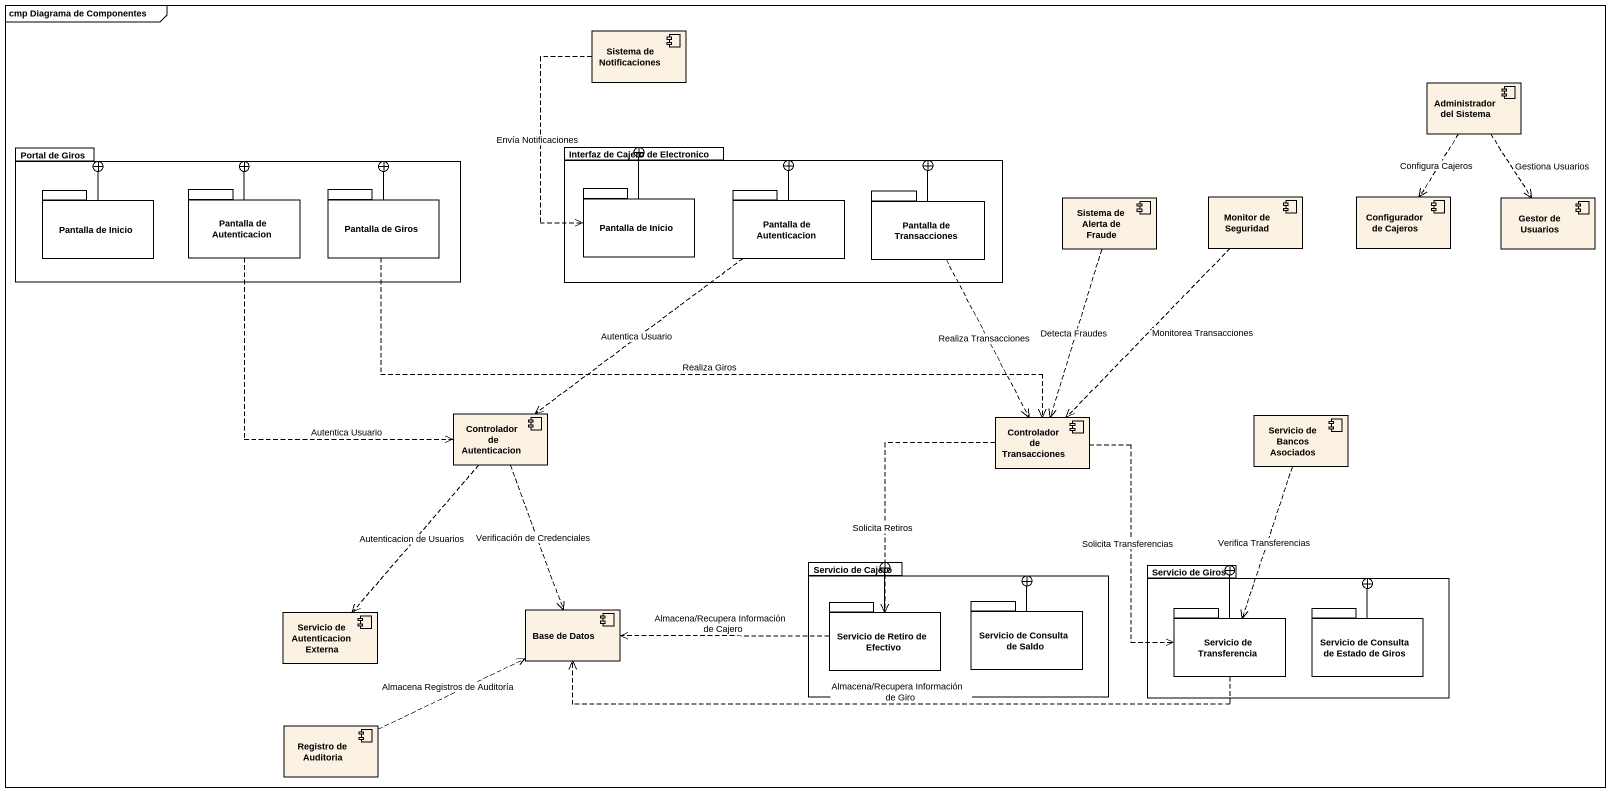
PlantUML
@startuml
mainframe cmp Diagrama de Componentes
component "Sistema de Notificaciones" as Sistema_de_Notificaciones
component "Administrador del Sistema" as Administrador_del_Sistema
package "Portal de Giros" as Portal_de_Giros {
  package "Pantalla de Inicio" as Pantalla_de_Inicio {
  }
  package "Pantalla de Autenticacion" as Pantalla_de_Autenticacion {
  }
  package "Pantalla de Giros" as Pantalla_de_Giros {
  }
}
package "Interfaz de Cajero de Electronico" as Interfaz_de_Cajero_de {
  package "Pantalla de Inicio" as Pantalla_de_Inicio_2 {
  }
  package "Pantalla de Autenticacion" as Pantalla_de_Autenticacion_2 {
  }
  package "Pantalla de Transacciones" as Pantalla_de_Transacciones {
  }
}
component "Sistema de Alerta de Fraude" as Sistema_de_Alerta_de_Fraude
component "Monitor de Seguridad" as Monitor_de_Seguridad
component "Configurador de Cajeros" as Configurador_de_Cajeros
component "Gestor de Usuarios" as Gestor_de_Usuarios
component "Controlador de Autenticacion" as Controlador_de_Autenticacion
component "Controlador de Transacciones" as Controlador_de_Transacciones
component "Servicio de Bancos Asociados" as Servicio_de_Bancos_Asociados
package "Servicio de Cajero" as Servicio_de_Cajero {
  package "Servicio de Retiro de Efectivo" as Servicio_de_Retiro_de {
  }
  package "Servicio de Consulta de Saldo" as Servicio_de_Consulta_de {
  }
}
package "Servicio de Giros" as Servicio_de_Giros {
  package "Servicio de Transferencia" as Servicio_de_Transferencia {
  }
  package "Servicio de Consulta de Estado de Giros" as Servicio_de_Consulta_de_2 {
  }
}
component "Servicio de Autenticacion Externa" as Servicio_de_Autenticacion
component "Base de Datos" as Base_de_Datos
component "Registro de Auditoria" as Registro_de_Auditoria
Sistema_de_Notificaciones ..> Pantalla_de_Inicio_2 : Envía Notificaciones
Administrador_del_Sistema ..> Configurador_de_Cajeros : Configura Cajeros
Administrador_del_Sistema ..> Gestor_de_Usuarios : Gestiona Usuarios
Pantalla_de_Inicio -right-+ Portal_de_Giros
Pantalla_de_Autenticacion -up-+ Portal_de_Giros
Pantalla_de_Autenticacion ..> Controlador_de_Autenticacion : Autentica Usuario
Pantalla_de_Giros -left-+ Portal_de_Giros
Pantalla_de_Giros .right.> Controlador_de_Transacciones : Realiza Giros
Pantalla_de_Inicio_2 -right-+ Interfaz_de_Cajero_de
Pantalla_de_Autenticacion_2 -up-+ Interfaz_de_Cajero_de
Pantalla_de_Autenticacion_2 ..> Controlador_de_Autenticacion : Autentica Usuario
Pantalla_de_Transacciones -left-+ Interfaz_de_Cajero_de
Pantalla_de_Transacciones ..> Controlador_de_Transacciones : Realiza Transacciones
Sistema_de_Alerta_de_Fraude ..> Controlador_de_Transacciones : Detecta Fraudes
Monitor_de_Seguridad ..> Controlador_de_Transacciones : Monitorea Transacciones
Controlador_de_Autenticacion ..> Servicio_de_Autenticacion : Autenticacion de Usuarios
Controlador_de_Autenticacion ..> Base_de_Datos : Verificación de Credenciales
Controlador_de_Transacciones ..> Servicio_de_Retiro_de : Solicita Retiros
Controlador_de_Transacciones ..> Servicio_de_Transferencia : Solicita Transferencias
Servicio_de_Bancos_Asociados ..> Servicio_de_Transferencia : Verifica Transferencias
Servicio_de_Retiro_de -right-+ Servicio_de_Cajero
Servicio_de_Retiro_de .left.> Base_de_Datos : Almacena/Recupera Información de Cajero
Servicio_de_Consulta_de -left-+ Servicio_de_Cajero
Servicio_de_Transferencia -right-+ Servicio_de_Giros
Servicio_de_Transferencia .left.> Base_de_Datos : Almacena/Recupera Información de Giro
Servicio_de_Consulta_de_2 -left-+ Servicio_de_Giros
Registro_de_Auditoria .right.> Base_de_Datos : Almacena Registros de Auditoría
@enduml
